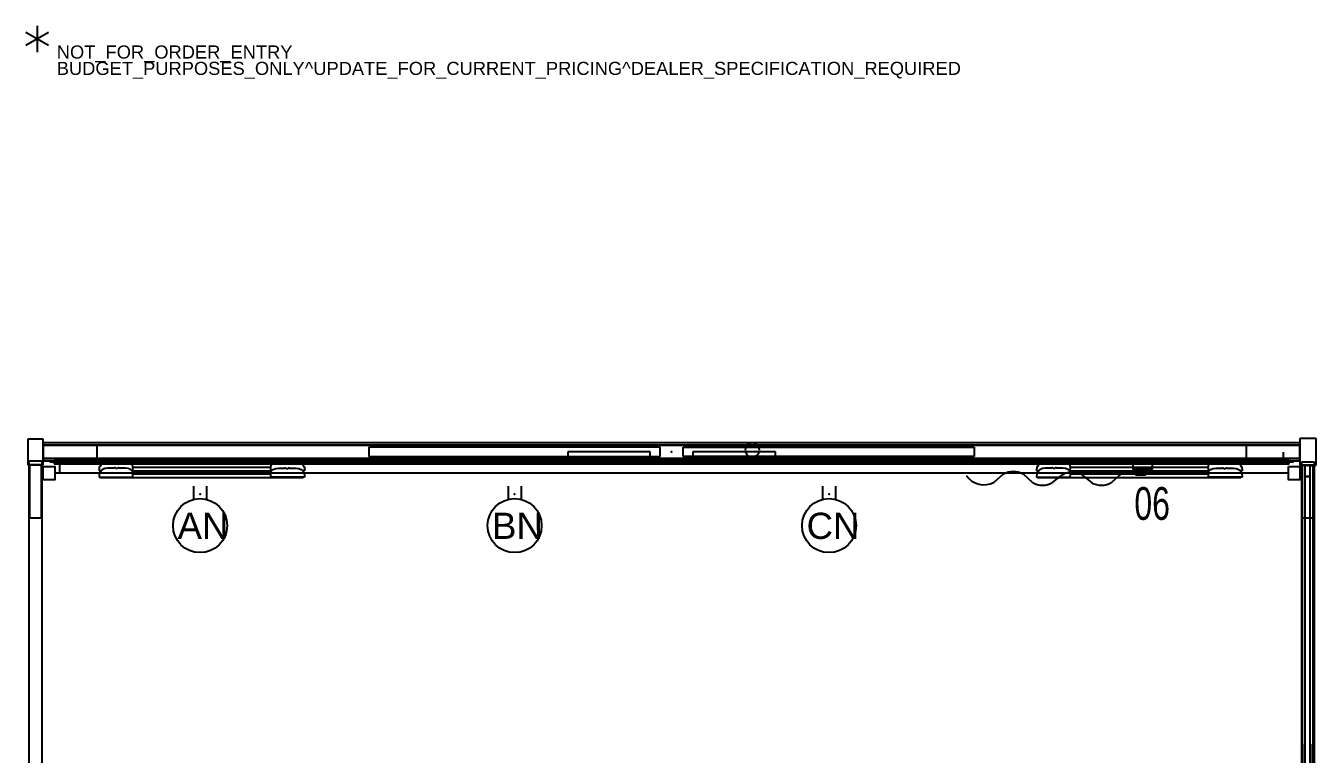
# Model space of a CAD drawing. Header units: inches. Extents: x 0 to 1034, y 3 to 471.
# Drawn here: x 0 to 197.2, y 359.8 to 471 of the extents above; entities that cross this region are included whole.
import ezdxf
from ezdxf.enums import TextEntityAlignment as Align

# ---------------------------------------------------------------- set-up
doc = ezdxf.new("R2010")
doc.units = ezdxf.units.IN
doc.header["$MEASUREMENT"] = 0
for name, color, linetype in [('ACCESSORY', 7, 'Continuous'), ('DISPLAY', 5, 'Continuous'), ('ELEC', 1, 'Continuous'), ('PROP-BONUS-COUNT', 7, 'Continuous'), ('PROP-BONUS-FINISH', 7, 'Continuous'), ('PROP-BONUS-PROD_NO', 7, 'Continuous'), ('STRUCTURE', 7, 'Continuous'), ('TILE', 3, 'Continuous')]:
    doc.layers.add(name, color=color, linetype=linetype)
doc.styles.get("Standard").update_dxf_attribs({"font": 'arial.ttf'})

# ---------------------------------------------------------------- blocks, each defined once
blk = doc.blocks.new('BBUBBLET')
at = {"layer": 'PROP-BONUS-COUNT'}
for p, q in [((0, 2), (0, -2)), ((1.7321, -1), (-1.7321, 1)), ((1.7321, 1), (-1.7321, -1))]:
    blk.add_line(p, q, dxfattribs=at)
blk.add_point((0, 0), dxfattribs=at)
at = {"layer": 'PROP-BONUS-FINISH'}
blk.add_attdef('FINISH', (3, -5.5), '', height=2, dxfattribs=at)
at = {"layer": 'PROP-BONUS-PROD_NO', "flags": 8}
blk.add_attdef('PROD_NO', (3, -3), '', height=2, dxfattribs=at)
blk = doc.blocks.new('7mn200_16nws_0p')
at = {"layer": 'STRUCTURE'}
for p, q in [((0.05, 0.95), (0, 0.82)), ((0, 0.82), (0, -0.82)), ((0.18, 1), (0.05, 0.95)), ((191.82, 1), (0.18, 1)), ((191.95, 0.95), (191.82, 1)), ((192, 0.82), (191.95, 0.95)), ((192, -0.82), (192, 0.82)), ((0, -0.82), (0.05, -0.95)), ((0.05, -0.95), (0.18, -1)), ((0.18, -1), (191.82, -1)), ((191.82, -1), (191.95, -0.95)), ((191.95, -0.95), (192, -0.82))]:
    blk.add_line(p, q, dxfattribs=at)
for p in [(0, 0), (192, 0)]:
    blk.add_point(p, dxfattribs=at)
blk = doc.blocks.new('7mn400_pnws16honbeype_0p')
at = {"layer": 'STRUCTURE'}
for p, q in [((-0.526, 1), (-0.526, -1)), ((191.818, 1), (-0.526, 1)), ((95.646, 1.25), (91.646, 1.25)), ((91.646, 1.25), (91.646, -1.25)), ((95.646, -1.25), (95.646, 1.25)), ((191.818, -1), (191.818, 1)), ((-0.526, -1), (191.818, -1)), ((91.646, -1.25), (95.646, -1.25))]:
    blk.add_line(p, q, dxfattribs=at)
for p in [(0, 0), (191.292, 0)]:
    blk.add_point(p, dxfattribs=at)
blk = doc.blocks.new('7mn210_16fnlnrnmnpnp_0p')
at = {"layer": 'TILE'}
for p, q in [((192, -1), (0, -1)), ((0, -1), (0, -1.375)), ((0, -1.375), (192, -1.375)), ((192, -1.375), (192, -1))]:
    blk.add_line(p, q, dxfattribs=at)
for p in [(0, 0), (192, 0)]:
    blk.add_point(p, dxfattribs=at)
blk = doc.blocks.new('7mn210_16fnlyrymyp44_0p')
at = {"layer": 'TILE'}
for p, q in [((0, -1), (0, -1.38)), ((192, -1), (0, -1)), ((0, -1.38), (192, -1.38)), ((192, -1.38), (192, -1))]:
    blk.add_line(p, q, dxfattribs=at)
for p in [(0, 0), (96, 0), (192, 0)]:
    blk.add_point(p, dxfattribs=at)
at = {"layer": 'TILE', "extrusion": (0, -6.12323e-17, -1)}
for p in [(24, -1.38), (72, -1.38), (120, -1.38), (168, -1.38)]:
    blk.add_point(p, dxfattribs=at)
blk = doc.blocks.new('7mn500_16ho_0p')
at = {"layer": 'STRUCTURE'}
for p, q in [((0.04, 0.38), (0, 0.29)), ((0, 0.29), (0, -0.29)), ((0.13, 0.42), (0.04, 0.38)), ((1.7, 0.42), (0.13, 0.42)), ((1.7, -0.42), (1.7, 0.42)), ((1.7, 0.42), (1.7, -0.42)), ((94.47, 0.42), (1.7, 0.42)), ((42.56, 0.48), (42.56, 0.42)), ((53.33, 0.48), (42.56, 0.48)), ((42.56, 0.42), (53.33, 0.42)), ((53.33, 0.42), (53.33, 0.48)), ((94.47, 0.42), (94.47, -0.42)), ((96.05, 0.42), (94.47, 0.42)), ((94.47, -0.42), (94.47, 0.42)), ((96.14, 0.38), (96.05, 0.42)), ((96.17, 0.3), (96.14, 0.38)), ((96.17, -0.3), (96.17, 0.3)), ((0, -0.29), (0.04, -0.38)), ((0.04, -0.38), (0.13, -0.42)), ((0.13, -0.42), (1.7, -0.42)), ((1.7, -0.42), (94.47, -0.42)), ((42.56, -0.42), (42.56, -0.48)), ((53.33, -0.42), (42.56, -0.42)), ((42.56, -0.48), (53.33, -0.48)), ((53.33, -0.48), (53.33, -0.42)), ((94.47, -0.42), (96.05, -0.42)), ((96.05, -0.42), (96.14, -0.38)), ((96.14, -0.38), (96.17, -0.3))]:
    blk.add_line(p, q, dxfattribs=at)
for p in [(0, 0), (96.17, 0)]:
    blk.add_point(p, dxfattribs=at)
blk = doc.blocks.new('7mn510_16fhonr_0p')
at = {"layer": 'TILE'}
for p, q in [((0, -0.4156), (0, -0.7906)), ((0, -0.4156), (96, -0.4156)), ((96, -0.7906), (0, -0.7906)), ((48, -0.4156), (48, -0.7906)), ((96, -0.4156), (96, -0.7906))]:
    blk.add_line(p, q, dxfattribs=at)
for p in [(0, 0), (96, -0.0005)]:
    blk.add_point(p, dxfattribs=at)
blk = doc.blocks.new('7mn910_0816_0p')
at = {"layer": 'ACCESSORY'}
for p, q in [((-15.87, 0), (-15.87, -1.06)), ((-3.27, 0), (-15.87, 0)), ((-3.27, -1.06), (-3.27, 0)), ((3.27, 0), (3.27, -1.06)), ((15.87, 0), (3.27, 0)), ((15.87, -1.06), (15.87, 0)), ((-15.87, -1.06), (-3.27, -1.06)), ((3.27, -1.06), (15.87, -1.06))]:
    blk.add_line(p, q, dxfattribs=at)
for start, end in [(0, 180), (180, 0)]:
    blk.add_arc((12.33, 0.28), 1.09, start, end, dxfattribs=at)
blk.add_point((0, 0), dxfattribs=at)
blk = doc.blocks.new('7mn915_16_0p')
at = {"layer": 'STRUCTURE'}
for p, q in [((-46.25, 0.7), (-46.25, -0.69)), ((-1.75, 0.7), (-46.25, 0.7)), ((-1.75, -0.69), (-1.75, 0.7)), ((1.75, 0.7), (46.25, 0.7)), ((1.75, -0.69), (1.75, 0.7)), ((46.25, 0.7), (46.25, -0.69)), ((-46.25, -0.69), (-1.75, -0.69)), ((46.25, -0.69), (1.75, -0.69))]:
    blk.add_line(p, q, dxfattribs=at)
blk.add_point((0, 0), dxfattribs=at)
blk = doc.blocks.new('7MN150_081644_0P')
at = {"layer": 'ELEC', "linetype": 'Continuous'}
blk.add_line((1, -1.54), (191.000032, -1.54), dxfattribs=at)
at = {"layer": 'ELEC'}
for p, q in [((2.5, -1.54), (2.5, -3.04)), ((189.500032, -1.54), (189.500032, -0.04))]:
    blk.add_line(p, q, dxfattribs=at)
blk.add_point((0, 0), dxfattribs=at)
blk = doc.blocks.new('7MN152_AN_0P')
at = {"layer": 'ELEC', "color": 1}
for p, q in [((-1, -3.88), (-1, -5.88)), ((1, -3.88), (1, -5.88))]:
    blk.add_line(p, q, dxfattribs=at)
blk.add_circle((0, -9.88), 4.13, dxfattribs=at)
for p in [(0, 0), (0, -5.08)]:
    blk.add_point(p, dxfattribs=at)
blk.add_text('AN', height=4, dxfattribs=at).set_placement((-3.44, -11.91))
blk = doc.blocks.new('7MN152_BN_0P')
at = {"layer": 'ELEC', "color": 1}
for p, q in [((-1, -3.88), (-1, -5.88)), ((1, -3.88), (1, -5.88))]:
    blk.add_line(p, q, dxfattribs=at)
blk.add_circle((0, -9.88), 4.13, dxfattribs=at)
for p in [(0, 0), (0, -5.08)]:
    blk.add_point(p, dxfattribs=at)
blk.add_text('BN', height=4, dxfattribs=at).set_placement((-3.44, -11.91))
blk = doc.blocks.new('7MN152_CN_0P')
at = {"layer": 'ELEC', "color": 1}
for p, q in [((-1, -3.88), (-1, -5.88)), ((1, -3.88), (1, -5.88))]:
    blk.add_line(p, q, dxfattribs=at)
blk.add_circle((0, -9.88), 4.13, dxfattribs=at)
for p in [(0, 0), (0, -5.08)]:
    blk.add_point(p, dxfattribs=at)
blk.add_text('CN', height=4, dxfattribs=at).set_placement((-3.44, -11.91))
blk = doc.blocks.new('7MN140_0806_0P')
at = {"layer": 'ELEC'}
blk.add_lwpolyline([(-2.88, 0), (0, 0), (0, -1.25), (-2.88, -1.25)], close=True, dxfattribs=at)
blk.add_lwpolyline([(-28.43, -2.22, 0.388511), (-24.15, -3.24), (-22.72, -1.99, -0.269775), (-19.72, -2), (-18.34, -3.25, 0.294421), (-15.16, -3.25), (-13.65, -2.06, -0.281386), (-10.78, -2.06), (-9.28, -3.31, 0.280541), (-6.16, -3.25), (-4.72, -1.99, -0.163607), (-3.23, -1.72), (-2.5, -1.78)], format="xyb", dxfattribs=at)
blk.add_lwpolyline([(-1.81, -1.25), (-1.81, -1.44), (-2.5, -1.44), (-2.5, -2.12), (-1, -2.12), (-1, -1.25)], dxfattribs=at)
blk.add_point((0, 0), dxfattribs=at)
at = {"layer": 'ELEC', "width": 0.7}
blk.add_text('06', height=5, dxfattribs=at).set_placement((0, -9), align=Align.CENTER)
blk = doc.blocks.new('7mn151_0p')
at = {"layer": 'ELEC'}
for p, q in [((-1.85, 0), (-1.85, -0.03)), ((-1.29, 0), (-1.85, 0)), ((-1.29, 0.22), (-1.29, 0)), ((-0.9, 0.22), (-1.29, 0.22)), ((-0.9, 0), (-0.9, 0.22)), ((0.9, 0), (-0.9, 0)), ((0.9, 0.22), (0.9, 0)), ((1.29, 0.22), (0.9, 0.22)), ((1.29, 0), (1.29, 0.22)), ((1.86, 0), (1.29, 0)), ((1.86, -0.03), (1.86, 0)), ((-1.79, -0.1), (1.79, -0.1))]:
    blk.add_line(p, q, dxfattribs=at)
for centre, radius, start, end in [((-1.79, -0.03), 0.0668, 180, 270), ((1.79, -0.03), 0.0678, 270, 0)]:
    blk.add_arc(centre, radius, start, end, dxfattribs=at)
blk.add_point((0, 0), dxfattribs=at)
blk = doc.blocks.new('7mn920_pw16fp_0p')
at = {"layer": 'ACCESSORY'}
for p, q in [((1.65, -1.38), (1.65, -1.83)), ((190.35, -1.38), (1.65, -1.38)), ((1.65, -1.83), (190.35, -1.83)), ((190.35, -1.83), (190.35, -1.38))]:
    blk.add_line(p, q, dxfattribs=at)
for p in [(0, 0), (192, 0)]:
    blk.add_point(p, dxfattribs=at)
blk = doc.blocks.new('gexsb_w2_0p')
at = {"layer": 'DISPLAY'}
for p, q in [((0.04, -1.24), (0.01, -1.83)), ((0.01, -1.83), (0.02, -1.85)), ((0.02, -1.85), (0.3, -1.85)), ((0.05, -1.23), (0.04, -1.24)), ((0.17, -1.23), (0.05, -1.23)), ((0.18, -1.22), (0.17, -1.23)), ((0.19, -1.21), (0.18, -1.22)), ((0.23, -1.15), (0.19, -1.21)), ((0.21, -1.85), (0.21, -1.86)), ((0.21, -1.86), (0.29, -1.86)), ((0.24, -1.01), (0.23, -1.07)), ((0.23, -1.07), (0.23, -1.15)), ((0.25, -0.98), (0.24, -1.01)), ((0.28, -0.88), (0.25, -0.98)), ((0.28, -1.88), (0.25, -1.98)), ((0.38, -0.75), (0.28, -0.88)), ((0.38, -1.75), (0.28, -1.88)), ((0.55, -0.64), (0.38, -0.75)), ((0.55, -1.64), (0.38, -1.75)), ((0.78, -0.56), (0.55, -0.64)), ((0.78, -1.56), (0.55, -1.64)), ((0.91, -0.53), (0.78, -0.56)), ((0.91, -1.53), (0.78, -1.56)), ((1.33, -0.47), (0.91, -0.53)), ((1.33, -1.47), (0.91, -1.53)), ((1.84, -0.45), (1.33, -0.47)), ((1.84, -1.45), (1.33, -1.47)), ((2.32, -0.44), (1.84, -0.45)), ((2.32, -1.44), (1.84, -1.45)), ((2.33, -0.41), (2.32, -0.42)), ((2.32, -0.42), (2.32, -0.44)), ((2.33, -1.41), (2.32, -1.42)), ((2.32, -1.42), (2.32, -1.44)), ((2.51, -0.41), (2.33, -0.41)), ((2.51, -1.41), (2.33, -1.41)), ((2.51, -0.46), (2.51, -0.41)), ((2.52, -0.5), (2.51, -0.46)), ((2.51, -1.46), (2.51, -1.41)), ((2.52, -1.5), (2.51, -1.46)), ((2.83, -0.5), (2.52, -0.5)), ((2.83, -1.5), (2.52, -1.5)), ((2.85, -0.45), (2.83, -0.5)), ((2.85, -1.45), (2.83, -1.5)), ((3.02, -0.41), (2.85, -0.41)), ((2.85, -0.41), (2.85, -0.45)), ((3.02, -1.41), (2.85, -1.41)), ((2.85, -1.41), (2.85, -1.45)), ((3.03, -0.42), (3.02, -0.41)), ((3.03, -1.42), (3.02, -1.41)), ((3.03, -0.44), (3.03, -0.42)), ((3.5, -0.45), (3.03, -0.44)), ((3.03, -1.44), (3.03, -1.42)), ((3.5, -1.45), (3.03, -1.44)), ((4.02, -0.47), (3.5, -0.45)), ((4.02, -1.47), (3.5, -1.45)), ((4.43, -0.52), (4.02, -0.47)), ((4.43, -1.52), (4.02, -1.47)), ((4.57, -0.56), (4.43, -0.52)), ((4.57, -1.56), (4.43, -1.52)), ((4.79, -0.64), (4.57, -0.56)), ((4.79, -1.64), (4.57, -1.56)), ((4.96, -0.75), (4.79, -0.64)), ((4.96, -1.75), (4.79, -1.64)), ((5.07, -0.88), (4.96, -0.75)), ((5.07, -1.88), (4.96, -1.75)), ((5.05, -1.85), (5.12, -1.85)), ((5.05, -1.86), (26.36, -1.86)), ((5.09, -0.93), (5.07, -0.88)), ((5.09, -1.93), (5.07, -1.88)), ((5.11, -1), (5.09, -0.93)), ((5.11, -2), (5.09, -1.93)), ((5.12, -1.08), (5.11, -1)), ((5.12, -1.16), (5.12, -1.08)), ((5.16, -1.22), (5.12, -1.16)), ((5.12, -1.85), (5.15, -1.84)), ((5.15, -1.84), (5.16, -1.36)), ((5.17, -1.22), (5.16, -1.22)), ((5.16, -1.36), (5.19, -1.35)), ((26.25, -1.36), (5.16, -1.36)), ((5.19, -1.23), (5.17, -1.22)), ((5.19, -1.35), (5.19, -1.23)), ((26.23, -1.23), (26.24, -1.22)), ((26.23, -1.35), (26.23, -1.23)), ((26.26, -1.36), (26.23, -1.35)), ((26.24, -1.22), (26.25, -1.22)), ((26.25, -1.22), (26.29, -1.16)), ((26.26, -1.84), (26.26, -1.36)), ((26.3, -1.85), (26.26, -1.84)), ((26.29, -1.08), (26.3, -1)), ((26.29, -1.16), (26.29, -1.08)), ((26.3, -1), (26.32, -0.93)), ((26.37, -1.85), (26.3, -1.85)), ((26.3, -2), (26.32, -1.93)), ((26.32, -0.93), (26.34, -0.88)), ((26.32, -1.93), (26.34, -1.88)), ((26.34, -0.88), (26.45, -0.75)), ((26.34, -1.88), (26.45, -1.75)), ((26.45, -0.75), (26.62, -0.64)), ((26.45, -1.75), (26.62, -1.64)), ((26.62, -0.64), (26.85, -0.56)), ((26.62, -1.64), (26.85, -1.56)), ((26.85, -0.56), (26.99, -0.52)), ((26.85, -1.56), (26.99, -1.52)), ((26.99, -0.52), (27.4, -0.47)), ((26.99, -1.52), (27.4, -1.47)), ((27.4, -0.47), (27.91, -0.45)), ((27.4, -1.47), (27.91, -1.45)), ((27.91, -0.45), (28.38, -0.44)), ((27.91, -1.45), (28.38, -1.44)), ((28.38, -0.42), (28.39, -0.41)), ((28.38, -0.44), (28.38, -0.42)), ((28.38, -1.42), (28.39, -1.41)), ((28.38, -1.44), (28.38, -1.42)), ((28.39, -0.41), (28.56, -0.41)), ((28.39, -1.41), (28.56, -1.41)), ((28.56, -0.41), (28.56, -0.45)), ((28.56, -0.45), (28.58, -0.5)), ((28.56, -1.41), (28.56, -1.45)), ((28.56, -1.45), (28.58, -1.5)), ((28.58, -0.5), (28.89, -0.5)), ((28.58, -1.5), (28.89, -1.5)), ((28.89, -0.5), (28.91, -0.46)), ((28.89, -1.5), (28.91, -1.46)), ((28.91, -0.46), (28.91, -0.41)), ((28.91, -0.41), (29.08, -0.41)), ((28.91, -1.46), (28.91, -1.41)), ((28.91, -1.41), (29.08, -1.41)), ((29.08, -0.41), (29.09, -0.42)), ((29.08, -1.41), (29.09, -1.42)), ((29.09, -0.42), (29.09, -0.44)), ((29.09, -0.44), (29.57, -0.45)), ((29.09, -1.42), (29.09, -1.44)), ((29.09, -1.44), (29.57, -1.45)), ((29.57, -0.45), (30.09, -0.47)), ((29.57, -1.45), (30.09, -1.47)), ((30.09, -0.47), (30.5, -0.53)), ((30.09, -1.47), (30.5, -1.53)), ((30.5, -0.53), (30.63, -0.56)), ((30.5, -1.53), (30.63, -1.56)), ((30.63, -0.56), (30.87, -0.64)), ((30.63, -1.56), (30.87, -1.64)), ((30.87, -0.64), (31.04, -0.75)), ((30.87, -1.64), (31.04, -1.75)), ((31.04, -0.75), (31.14, -0.88)), ((31.04, -1.75), (31.14, -1.88)), ((31.39, -1.85), (31.11, -1.85)), ((31.12, -1.86), (31.21, -1.86)), ((31.14, -0.88), (31.17, -0.98)), ((31.14, -1.88), (31.17, -1.98)), ((31.17, -0.98), (31.17, -1.01)), ((31.17, -1.01), (31.18, -1.07)), ((31.18, -1.07), (31.18, -1.15)), ((31.18, -1.15), (31.22, -1.21)), ((31.21, -1.86), (31.21, -1.85)), ((31.22, -1.21), (31.24, -1.22)), ((31.24, -1.22), (31.25, -1.23)), ((31.25, -1.23), (31.36, -1.23)), ((31.36, -1.23), (31.38, -1.24)), ((31.38, -1.24), (31.41, -1.83)), ((31.41, -1.83), (31.39, -1.85)), ((0.04, -2.24), (0.01, -2.83)), ((0.01, -2.83), (0.02, -2.85)), ((0.02, -2.85), (5.12, -2.85)), ((0.05, -2.23), (0.04, -2.24)), ((0.17, -2.23), (0.05, -2.23)), ((0.18, -2.22), (0.17, -2.23)), ((0.19, -2.21), (0.18, -2.22)), ((0.23, -2.15), (0.19, -2.21)), ((0.21, -2.85), (0.21, -2.86)), ((0.21, -2.86), (31.21, -2.86)), ((0.24, -2.01), (0.23, -2.07)), ((0.23, -2.07), (0.23, -2.15)), ((0.25, -1.98), (0.24, -2.01)), ((5.12, -2.08), (5.11, -2)), ((5.12, -2.16), (5.12, -2.08)), ((5.16, -2.22), (5.12, -2.16)), ((5.12, -2.85), (5.15, -2.84)), ((5.15, -2.84), (5.16, -2.36)), ((5.17, -2.22), (5.16, -2.22)), ((5.16, -2.36), (5.19, -2.35)), ((26.25, -2.36), (5.16, -2.36)), ((5.19, -2.23), (5.17, -2.22)), ((5.19, -2.35), (5.19, -2.23)), ((26.23, -2.23), (26.24, -2.22)), ((26.23, -2.35), (26.23, -2.23)), ((26.26, -2.36), (26.23, -2.35)), ((26.24, -2.22), (26.25, -2.22)), ((26.25, -2.22), (26.29, -2.16)), ((26.26, -2.84), (26.26, -2.36)), ((26.3, -2.85), (26.26, -2.84)), ((26.29, -2.08), (26.3, -2)), ((26.29, -2.16), (26.29, -2.08)), ((31.39, -2.85), (26.3, -2.85)), ((31.17, -1.98), (31.17, -2.01)), ((31.17, -2.01), (31.18, -2.07)), ((31.18, -2.07), (31.18, -2.15)), ((31.18, -2.15), (31.22, -2.21)), ((31.21, -2.86), (31.21, -2.85)), ((31.22, -2.21), (31.24, -2.22)), ((31.24, -2.22), (31.25, -2.23)), ((31.25, -2.23), (31.36, -2.23)), ((31.36, -2.23), (31.38, -2.24)), ((31.38, -2.24), (31.41, -2.83)), ((31.41, -2.83), (31.39, -2.85))]:
    blk.add_line(p, q, dxfattribs=at)
blk.add_point((0, 0), dxfattribs=at)
blk = doc.blocks.new('7mn300_2ly_0p')
at = {"layer": 'STRUCTURE'}
for p, q in [((-2.02, 2.49), (-2.02, 0)), ((2.02, 2.49), (-2.02, 2.49)), ((2.02, 0), (2.02, 2.49)), ((2.02, 2.18), (2.02, 0.31)), ((10.09, 2.18), (2.02, 2.18)), ((10.09, 0.31), (10.09, 2.18)), ((-2.02, 0), (2.02, 0)), ((-0.98, 0), (-0.98, -8.22)), ((0.98, 0), (-0.98, 0)), ((0.98, -8.22), (0.98, 0)), ((2.02, 0.31), (10.09, 0.31)), ((-0.98, -8.22), (0.98, -8.22))]:
    blk.add_line(p, q, dxfattribs=at)
for p in [(0, 0), (2.02, 1.25)]:
    blk.add_point(p, dxfattribs=at)
blk = doc.blocks.new('7mn300_2rn_0p')
at = {"layer": 'STRUCTURE'}
for p, q in [((-10.05, 2.11), (-10.05, 0.24)), ((-1.98, 2.11), (-10.05, 2.11)), ((-1.98, 2.35), (-1.98, 0)), ((1.95, 2.35), (-1.98, 2.35)), ((-1.98, 0.24), (-1.98, 2.11)), ((1.95, 0), (1.95, 2.35)), ((-10.05, 0.24), (-1.98, 0.24)), ((-1.98, 0), (1.95, 0)), ((-0.98, 0), (-0.98, -8.22)), ((0.98, 0), (-0.98, 0)), ((0.98, -8.22), (0.98, 0)), ((-0.98, -8.22), (0.98, -8.22))]:
    blk.add_line(p, q, dxfattribs=at)
for p in [(-1.98, 1.18), (0, 0)]:
    blk.add_point(p, dxfattribs=at)
blk = doc.blocks.new('7MN155_081644FLNL_0P')
at = {"layer": 'ELEC'}
blk.add_line((94.25, -3.25), (-94.25, -3.25), dxfattribs=at)
for points in [[(-96, -2.25), (-94.25, -2.25), (-94.25, -4.25), (-96, -4.25)], [(94.25, -2.25), (96, -2.25), (96, -4.25), (94.25, -4.25)]]:
    blk.add_lwpolyline(points, close=True, dxfattribs=at)
blk.add_point((0, 0), dxfattribs=at)

msp = doc.modelspace()

# ---------------------------------------------------------------- block references
msp.add_blockref('BBUBBLET', (1.73, 468.99)).add_auto_attribs({'PROD_NO': 'NOT_FOR_ORDER_ENTRY', 'FINISH': 'BUDGET_PURPOSES_ONLY^ UPDATE_FOR_CURRENT_PRICING^ DEALER_SPECIFICATION_REQUIRED'})
for name, p, rotation in [('7mn300_2rn_0p', (2.66, 405.94), 90), ('7mn210_16fnlnrnmnpnp_0p', (194.66, 405.95), 180), ('7mn300_2ly_0p', (194.66, 405.95), 270), ('7mn400_pnws16honbeype_0p', (1.48, 403.97), 270), ('7mn400_pnws16honbeype_0p', (195.9, 212.55), 90), ('7mn510_16fhonr_0p', (195.83, 403.86), 270), ('7mn500_16ho_0p', (195.83, 403.86), 270), ('7mn510_16fhonr_0p', (195.83, 307.86), 90)]:
    msp.add_blockref(name, p, dxfattribs=dict(rotation=rotation))
for name, p in [('7mn200_16nws_0p', (2.66, 405.94)), ('7mn915_16_0p', (98.66, 405.94)), ('7mn910_0816_0p', (98.66, 405.94)), ('7MN150_081644_0P', (2.66, 405.95)), ('7mn920_pw16fp_0p', (2.66, 405.95)), ('7mn210_16fnlyrymyp44_0p', (2.66, 405.93)), ('7MN155_081644FLNL_0P', (98.66, 405.93)), ('gexsb_w2_0p', (11.19, 404.91)), ('7MN152_AN_0P', (26.63, 404.56)), ('7MN152_BN_0P', (74.68, 404.56)), ('7mn151_0p', (93.1, 404.56)), ('7mn151_0p', (104.21, 404.56)), ('7MN152_CN_0P', (122.73, 404.56)), ('7MN140_0806_0P', (172.09, 404.56)), ('gexsb_w2_0p', (154.43, 404.91))]:
    msp.add_blockref(name, p)

doc.saveas('drawing.dxf')
